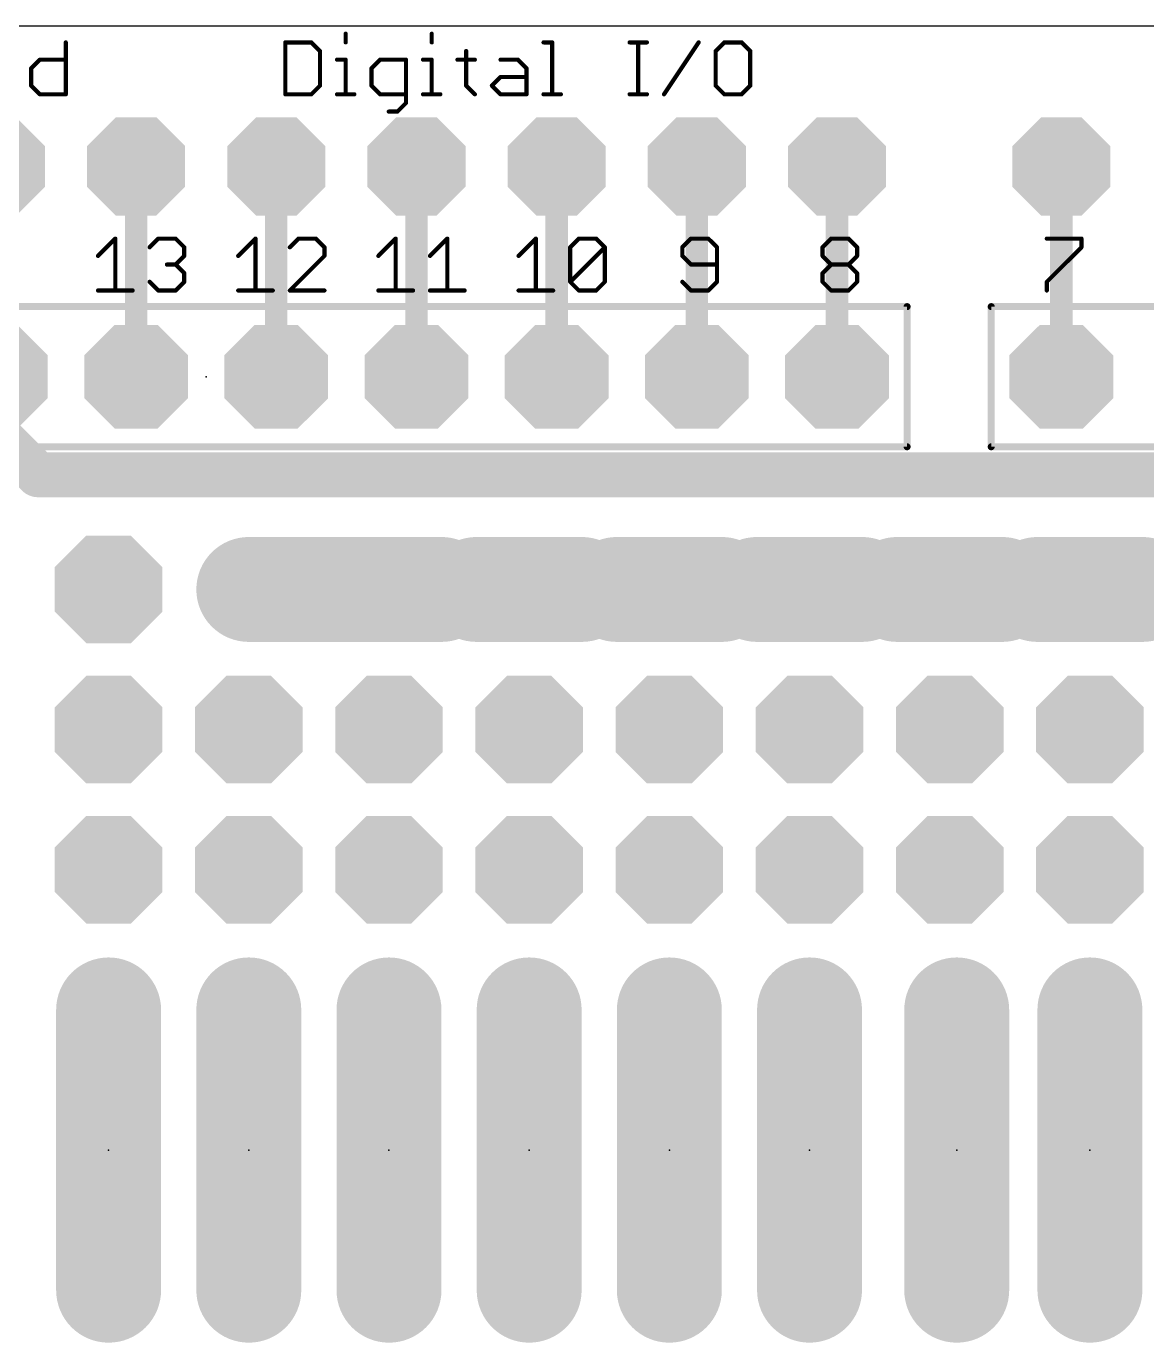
# Model space of a CAD drawing. Extents: x 0 to 68.6, y 0 to 53.3.
# Drawn here: x 26.97 to 47.27, y 29.48 to 53.34 of the extents above; entities that cross this region are included whole.
import ezdxf

# ---------------------------------------------------------------- set-up
doc = ezdxf.new("R2010")
doc.units = 0
for name, color, linetype in [('16', 132, 'CONTINUOUS'), ('17', 110, 'CONTINUOUS'), ('18', 110, 'CONTINUOUS'), ('20', 53, 'CONTINUOUS'), ('21', 40, 'CONTINUOUS'), ('23', 40, 'CONTINUOUS'), ('29', 253, 'CONTINUOUS')]:
    doc.layers.add(name, color=color, linetype=linetype)

# ---------------------------------------------------------------- blocks, each defined once
blk = doc.blocks.new('OCTAGONP')
at = {"const_width": 0.5}
blk.add_lwpolyline([(-0.25, -0.1036), (-0.25, 0.1036), (-0.1036, 0.25), (0.1036, 0.25), (0.25, 0.1036), (0.25, -0.1036), (0.1036, -0.25), (-0.1036, -0.25), (-0.25, -0.1036), (-0.25, 0.1036)], dxfattribs=at)
blk = doc.blocks.new('OFFSETP100')
at = {"const_width": 1}
blk.add_lwpolyline([(0, 0), (1, 0)], dxfattribs=at)
at = {"const_width": 0.5}
for points in [[(0, 0.25, 1), (0, -0.25)], [(1, -0.25, 1), (1, 0.25)]]:
    blk.add_lwpolyline(points, format="xyb", dxfattribs=at)
blk = doc.blocks.new('LONGP100')
at = {"const_width": 1}
blk.add_lwpolyline([(-0.5, 0), (0.5, 0)], dxfattribs=at)
at = {"const_width": 0.5}
for points in [[(-0.5, 0.25, 1), (-0.5, -0.25)], [(0.5, -0.25, 1), (0.5, 0.25)]]:
    blk.add_lwpolyline(points, format="xyb", dxfattribs=at)
blk = doc.blocks.new('OCTAGONV')
at = {"const_width": 0.5}
blk.add_lwpolyline([(-0.25, -0.1036), (-0.25, 0.1036), (-0.1036, 0.25), (0.1036, 0.25), (0.25, 0.1036), (0.25, -0.1036), (0.1036, -0.25), (-0.1036, -0.25), (-0.25, -0.1036), (-0.25, 0.1036)], dxfattribs=at)

msp = doc.modelspace()

# ---------------------------------------------------------------- linework, layer by layer
at = {"layer": '16'}
for points, const_width in [([(28.956, 50.8), (28.956, 46.99)], 0.4064), ([(31.496, 46.99), (31.496, 50.8)], 0.4064), ([(34.036, 50.8), (34.036, 46.99)], 0.4064), ([(36.576, 46.99), (36.576, 50.8)], 0.4064), ([(39.116, 50.8), (39.116, 46.99)], 0.4064), ([(41.656, 46.99), (41.656, 50.8)], 0.4064), ([(45.72, 50.8), (45.72, 46.99)], 0.4064), ([(26.416, 45.974), (27.178, 45.212)], 0.8128), ([(27.178, 45.212), (64.262, 45.212)], 0.8128)]:
    msp.add_lwpolyline(points, dxfattribs=dict(at, const_width=const_width))
for points, const_width in [([(29.0576, 50.8, 1), (28.8544, 50.8)], 0.2032), ([(31.5976, 50.8, 1), (31.3944, 50.8)], 0.2032), ([(34.1376, 50.8, 1), (33.9344, 50.8)], 0.2032), ([(36.6776, 50.8, 1), (36.4744, 50.8)], 0.2032), ([(39.2176, 50.8, 1), (39.0144, 50.8)], 0.2032), ([(41.7576, 50.8, 1), (41.5544, 50.8)], 0.2032), ([(45.8216, 50.8, 1), (45.6184, 50.8)], 0.2032), ([(28.8544, 46.99, 1), (29.0576, 46.99)], 0.2032), ([(31.3944, 46.99, 1), (31.5976, 46.99)], 0.2032), ([(33.9344, 46.99, 1), (34.1376, 46.99)], 0.2032), ([(36.4744, 46.99, 1), (36.6776, 46.99)], 0.2032), ([(39.0144, 46.99, 1), (39.2176, 46.99)], 0.2032), ([(41.5544, 46.99, 1), (41.7576, 46.99)], 0.2032), ([(45.6184, 46.99, 1), (45.8216, 46.99)], 0.2032), ([(27.178, 45.4152, 1), (27.178, 45.0088)], 0.4064), ([(27.0343, 45.0683, 1), (27.3217, 45.3557)], 0.4064)]:
    msp.add_lwpolyline(points, format="xyb", dxfattribs=dict(at, const_width=const_width))
at = {"layer": '20'}
msp.add_line((64.516, 53.34), (0, 53.34), dxfattribs=at)
at = {"layer": '21'}
for points, const_width in [([(32.7724, 53.2055, 1), (32.7343, 53.2055)], 0.0381), ([(32.7724, 53.2055, 1), (32.7343, 53.2055)], 0.0381), ([(34.3316, 53.2055, 1), (34.2935, 53.2055)], 0.0381), ([(34.3316, 53.2055, 1), (34.2935, 53.2055)], 0.0381), ([(27.7013, 53.0487, 1), (27.6632, 53.0487)], 0.0381), ([(31.6802, 53.0487, 1), (31.6421, 53.0487)], 0.0381), ([(31.6611, 53.0678, 1), (31.6611, 53.0297)], 0.0381), ([(31.6802, 53.0487, 1), (31.6421, 53.0487)], 0.0381), ([(31.6611, 53.0678, 1), (31.6611, 53.0297)], 0.0381), ([(32.1449, 53.0622, 1), (32.1179, 53.0352)], 0.0381), ([(32.1449, 53.0622, 1), (32.1179, 53.0352)], 0.0381), ([(32.1314, 53.0297, 1), (32.1314, 53.0678)], 0.0381), ([(32.1314, 53.0297, 1), (32.1314, 53.0678)], 0.0381), ([(32.7343, 53.0487, 1), (32.7724, 53.0487)], 0.0381), ([(32.7343, 53.0487, 1), (32.7724, 53.0487)], 0.0381), ([(34.2935, 53.0487, 1), (34.3316, 53.0487)], 0.0381), ([(34.2935, 53.0487, 1), (34.3316, 53.0487)], 0.0381), ([(36.3387, 53.0678, 1), (36.3387, 53.0297)], 0.0381), ([(36.3387, 53.0678, 1), (36.3387, 53.0297)], 0.0381), ([(36.5145, 53.0487, 1), (36.4764, 53.0487)], 0.0381), ([(36.5145, 53.0487, 1), (36.4764, 53.0487)], 0.0381), ([(36.4955, 53.0297, 1), (36.4955, 53.0678)], 0.0381), ([(36.4955, 53.0297, 1), (36.4955, 53.0678)], 0.0381), ([(37.8979, 53.0678, 1), (37.8979, 53.0297)], 0.0381), ([(37.8979, 53.0678, 1), (37.8979, 53.0297)], 0.0381), ([(38.0737, 53.0487, 1), (38.0356, 53.0487)], 0.0381), ([(38.0737, 53.0487, 1), (38.0356, 53.0487)], 0.0381), ([(38.2114, 53.0297, 1), (38.2114, 53.0678)], 0.0381), ([(38.2114, 53.0297, 1), (38.2114, 53.0678)], 0.0381), ([(39.1645, 53.0381, 1), (39.1328, 53.0593)], 0.0381), ([(39.1645, 53.0381, 1), (39.1328, 53.0593)], 0.0381), ([(39.6138, 53.0678, 1), (39.6138, 53.0297)], 0.0381), ([(39.6138, 53.0678, 1), (39.6138, 53.0297)], 0.0381), ([(39.6273, 53.0352, 1), (39.6004, 53.0622)], 0.0381), ([(39.6273, 53.0352, 1), (39.6004, 53.0622)], 0.0381), ([(39.9409, 53.0622, 1), (39.9139, 53.0352)], 0.0381), ([(39.9409, 53.0622, 1), (39.9139, 53.0352)], 0.0381), ([(39.9274, 53.0297, 1), (39.9274, 53.0678)], 0.0381), ([(39.9274, 53.0297, 1), (39.9274, 53.0678)], 0.0381), ([(27.2119, 52.7542, 1), (27.2119, 52.7161)], 0.0381), ([(27.2254, 52.7217, 1), (27.1984, 52.7486)], 0.0381), ([(27.6822, 52.7161, 1), (27.6822, 52.7542)], 0.0381), ([(32.3072, 52.8919, 1), (32.2691, 52.8919)], 0.0381), ([(32.3072, 52.8919, 1), (32.2691, 52.8919)], 0.0381), ([(32.2747, 52.8785, 1), (32.3016, 52.9054)], 0.0381), ([(32.2747, 52.8785, 1), (32.3016, 52.9054)], 0.0381), ([(32.5966, 52.7542, 1), (32.5966, 52.7161)], 0.0381), ([(32.5966, 52.7542, 1), (32.5966, 52.7161)], 0.0381), ([(32.7724, 52.7352, 1), (32.7343, 52.7352)], 0.0381), ([(32.7724, 52.7352, 1), (32.7343, 52.7352)], 0.0381), ([(32.7534, 52.7161, 1), (32.7534, 52.7542)], 0.0381), ([(32.7534, 52.7161, 1), (32.7534, 52.7542)], 0.0381), ([(33.3771, 52.7542, 1), (33.3771, 52.7161)], 0.0381), ([(33.3771, 52.7542, 1), (33.3771, 52.7161)], 0.0381), ([(33.3905, 52.7217, 1), (33.3636, 52.7486)], 0.0381), ([(33.3905, 52.7217, 1), (33.3636, 52.7486)], 0.0381), ([(33.8664, 52.7352, 1), (33.8283, 52.7352)], 0.0381), ([(33.8664, 52.7352, 1), (33.8283, 52.7352)], 0.0381), ([(33.8474, 52.7161, 1), (33.8474, 52.7542)], 0.0381), ([(33.8474, 52.7161, 1), (33.8474, 52.7542)], 0.0381), ([(34.1558, 52.7542, 1), (34.1558, 52.7161)], 0.0381), ([(34.1558, 52.7542, 1), (34.1558, 52.7161)], 0.0381), ([(34.3316, 52.7352, 1), (34.2935, 52.7352)], 0.0381), ([(34.3316, 52.7352, 1), (34.2935, 52.7352)], 0.0381), ([(34.3126, 52.7161, 1), (34.3126, 52.7542)], 0.0381), ([(34.3126, 52.7161, 1), (34.3126, 52.7542)], 0.0381), ([(34.7795, 52.7542, 1), (34.7795, 52.7161)], 0.0381), ([(34.7795, 52.7542, 1), (34.7795, 52.7161)], 0.0381), ([(34.9553, 52.8919, 1), (34.9172, 52.8919)], 0.0381), ([(34.9553, 52.8919, 1), (34.9172, 52.8919)], 0.0381), ([(35.093, 52.7161, 1), (35.093, 52.7542)], 0.0381), ([(35.093, 52.7161, 1), (35.093, 52.7542)], 0.0381), ([(35.5599, 52.7542, 1), (35.5599, 52.7161)], 0.0381), ([(35.5599, 52.7542, 1), (35.5599, 52.7161)], 0.0381), ([(35.8869, 52.7486, 1), (35.86, 52.7217)], 0.0381), ([(35.8869, 52.7486, 1), (35.86, 52.7217)], 0.0381), ([(35.8735, 52.7161, 1), (35.8735, 52.7542)], 0.0381), ([(35.8735, 52.7161, 1), (35.8735, 52.7542)], 0.0381), ([(39.4761, 52.8919, 1), (39.438, 52.8919)], 0.0381), ([(39.4761, 52.8919, 1), (39.438, 52.8919)], 0.0381), ([(39.4436, 52.9054, 1), (39.4706, 52.8785)], 0.0381), ([(39.4436, 52.9054, 1), (39.4706, 52.8785)], 0.0381), ([(40.1032, 52.8919, 1), (40.0651, 52.8919)], 0.0381), ([(40.1032, 52.8919, 1), (40.0651, 52.8919)], 0.0381), ([(40.0707, 52.8785, 1), (40.0976, 52.9054)], 0.0381), ([(40.0707, 52.8785, 1), (40.0976, 52.9054)], 0.0381), ([(27.0417, 52.5919, 1), (27.0686, 52.5649)], 0.0381), ([(27.0742, 52.5784, 1), (27.0361, 52.5784)], 0.0381), ([(33.2393, 52.5784, 1), (33.2012, 52.5784)], 0.0381), ([(33.2393, 52.5784, 1), (33.2012, 52.5784)], 0.0381), ([(33.2068, 52.5919, 1), (33.2338, 52.5649)], 0.0381), ([(33.2068, 52.5919, 1), (33.2338, 52.5649)], 0.0381), ([(36.0493, 52.5784, 1), (36.0112, 52.5784)], 0.0381), ([(36.0493, 52.5784, 1), (36.0112, 52.5784)], 0.0381), ([(36.0168, 52.5649, 1), (36.0437, 52.5919)], 0.0381), ([(36.0168, 52.5649, 1), (36.0437, 52.5919)], 0.0381), ([(27.0686, 52.2783, 1), (27.0417, 52.2514)], 0.0381), ([(27.0361, 52.2649, 1), (27.0742, 52.2649)], 0.0381), ([(32.2691, 52.2649, 1), (32.3072, 52.2649)], 0.0381), ([(32.2691, 52.2649, 1), (32.3072, 52.2649)], 0.0381), ([(32.3016, 52.2514, 1), (32.2747, 52.2783)], 0.0381), ([(32.3016, 52.2514, 1), (32.2747, 52.2783)], 0.0381), ([(33.2338, 52.2783, 1), (33.2068, 52.2514)], 0.0381), ([(33.2338, 52.2783, 1), (33.2068, 52.2514)], 0.0381), ([(33.2012, 52.2649, 1), (33.2393, 52.2649)], 0.0381), ([(33.2012, 52.2649, 1), (33.2393, 52.2649)], 0.0381), ([(34.9497, 52.2783, 1), (34.9228, 52.2514)], 0.0381), ([(34.9497, 52.2783, 1), (34.9228, 52.2514)], 0.0381), ([(34.9172, 52.2649, 1), (34.9553, 52.2649)], 0.0381), ([(34.9172, 52.2649, 1), (34.9553, 52.2649)], 0.0381), ([(35.4166, 52.2783, 1), (35.3897, 52.2514)], 0.0381), ([(35.4166, 52.2783, 1), (35.3897, 52.2514)], 0.0381), ([(35.3897, 52.2783, 1), (35.4166, 52.2514)], 0.0381), ([(35.3897, 52.2783, 1), (35.4166, 52.2514)], 0.0381), ([(35.5599, 52.4407, 1), (35.5599, 52.4026)], 0.0381), ([(35.5599, 52.4407, 1), (35.5599, 52.4026)], 0.0381), ([(35.5734, 52.4082, 1), (35.5465, 52.4351)], 0.0381), ([(35.5734, 52.4082, 1), (35.5465, 52.4351)], 0.0381), ([(36.0302, 52.4026, 1), (36.0302, 52.4407)], 0.0381), ([(36.0302, 52.4026, 1), (36.0302, 52.4407)], 0.0381), ([(39.4706, 52.2783, 1), (39.4436, 52.2514)], 0.0381), ([(39.4706, 52.2783, 1), (39.4436, 52.2514)], 0.0381), ([(39.438, 52.2649, 1), (39.4761, 52.2649)], 0.0381), ([(39.438, 52.2649, 1), (39.4761, 52.2649)], 0.0381), ([(40.0651, 52.2649, 1), (40.1032, 52.2649)], 0.0381), ([(40.0651, 52.2649, 1), (40.1032, 52.2649)], 0.0381), ([(40.0976, 52.2514, 1), (40.0707, 52.2783)], 0.0381), ([(40.0976, 52.2514, 1), (40.0707, 52.2783)], 0.0381), ([(27.2119, 52.1272, 1), (27.2119, 52.0891)], 0.0381), ([(27.1984, 52.0946, 1), (27.2254, 52.1216)], 0.0381), ([(27.6632, 52.1081, 1), (27.7013, 52.1081)], 0.0381), ([(27.6822, 52.0891, 1), (27.6822, 52.1272)], 0.0381), ([(31.6611, 52.1272, 1), (31.6611, 52.0891)], 0.0381), ([(31.6611, 52.1272, 1), (31.6611, 52.0891)], 0.0381), ([(31.6421, 52.1081, 1), (31.6802, 52.1081)], 0.0381), ([(31.6421, 52.1081, 1), (31.6802, 52.1081)], 0.0381), ([(32.1179, 52.1216, 1), (32.1449, 52.0946)], 0.0381), ([(32.1179, 52.1216, 1), (32.1449, 52.0946)], 0.0381), ([(32.1314, 52.0891, 1), (32.1314, 52.1272)], 0.0381), ([(32.1314, 52.0891, 1), (32.1314, 52.1272)], 0.0381), ([(32.5966, 52.1272, 1), (32.5966, 52.0891)], 0.0381), ([(32.5966, 52.1272, 1), (32.5966, 52.0891)], 0.0381), ([(32.7343, 52.1081, 1), (32.7724, 52.1081)], 0.0381), ([(32.7343, 52.1081, 1), (32.7724, 52.1081)], 0.0381), ([(32.9102, 52.0891, 1), (32.9102, 52.1272)], 0.0381), ([(32.9102, 52.0891, 1), (32.9102, 52.1272)], 0.0381), ([(33.3771, 52.1272, 1), (33.3771, 52.0891)], 0.0381), ([(33.3771, 52.1272, 1), (33.3771, 52.0891)], 0.0381), ([(33.3636, 52.0946, 1), (33.3905, 52.1216)], 0.0381), ([(33.3636, 52.0946, 1), (33.3905, 52.1216)], 0.0381), ([(33.8474, 52.0891, 1), (33.8474, 52.1272)], 0.0381), ([(33.8474, 52.0891, 1), (33.8474, 52.1272)], 0.0381), ([(34.1558, 52.1272, 1), (34.1558, 52.0891)], 0.0381), ([(34.1558, 52.1272, 1), (34.1558, 52.0891)], 0.0381), ([(34.2935, 52.1081, 1), (34.3316, 52.1081)], 0.0381), ([(34.2935, 52.1081, 1), (34.3316, 52.1081)], 0.0381), ([(34.4693, 52.0891, 1), (34.4693, 52.1272)], 0.0381), ([(34.4693, 52.0891, 1), (34.4693, 52.1272)], 0.0381), ([(35.0796, 52.0946, 1), (35.1065, 52.1216)], 0.0381), ([(35.0796, 52.0946, 1), (35.1065, 52.1216)], 0.0381), ([(35.5599, 52.1272, 1), (35.5599, 52.0891)], 0.0381), ([(35.5599, 52.1272, 1), (35.5599, 52.0891)], 0.0381), ([(35.5465, 52.0946, 1), (35.5734, 52.1216)], 0.0381), ([(35.5465, 52.0946, 1), (35.5734, 52.1216)], 0.0381), ([(36.0112, 52.1081, 1), (36.0493, 52.1081)], 0.0381), ([(36.0112, 52.1081, 1), (36.0493, 52.1081)], 0.0381), ([(36.0302, 52.0891, 1), (36.0302, 52.1272)], 0.0381), ([(36.0302, 52.0891, 1), (36.0302, 52.1272)], 0.0381), ([(36.3387, 52.1272, 1), (36.3387, 52.0891)], 0.0381), ([(36.3387, 52.1272, 1), (36.3387, 52.0891)], 0.0381), ([(36.4764, 52.1081, 1), (36.5145, 52.1081)], 0.0381), ([(36.4764, 52.1081, 1), (36.5145, 52.1081)], 0.0381), ([(36.6522, 52.0891, 1), (36.6522, 52.1272)], 0.0381), ([(36.6522, 52.0891, 1), (36.6522, 52.1272)], 0.0381), ([(37.8979, 52.1272, 1), (37.8979, 52.0891)], 0.0381), ([(37.8979, 52.1272, 1), (37.8979, 52.0891)], 0.0381), ([(38.0356, 52.1081, 1), (38.0737, 52.1081)], 0.0381), ([(38.0356, 52.1081, 1), (38.0737, 52.1081)], 0.0381), ([(38.2114, 52.0891, 1), (38.2114, 52.1272)], 0.0381), ([(38.2114, 52.0891, 1), (38.2114, 52.1272)], 0.0381), ([(38.5057, 52.1187, 1), (38.5374, 52.0975)], 0.0381), ([(38.5057, 52.1187, 1), (38.5374, 52.0975)], 0.0381), ([(39.6138, 52.1272, 1), (39.6138, 52.0891)], 0.0381), ([(39.6138, 52.1272, 1), (39.6138, 52.0891)], 0.0381), ([(39.6004, 52.0946, 1), (39.6273, 52.1216)], 0.0381), ([(39.6004, 52.0946, 1), (39.6273, 52.1216)], 0.0381), ([(39.9139, 52.1216, 1), (39.9409, 52.0946)], 0.0381), ([(39.9139, 52.1216, 1), (39.9409, 52.0946)], 0.0381), ([(39.9274, 52.0891, 1), (39.9274, 52.1272)], 0.0381), ([(39.9274, 52.0891, 1), (39.9274, 52.1272)], 0.0381), ([(33.5338, 51.8136, 1), (33.5338, 51.7755)], 0.0381), ([(33.5338, 51.8136, 1), (33.5338, 51.7755)], 0.0381), ([(33.6771, 51.808, 1), (33.7041, 51.7811)], 0.0381), ([(33.6771, 51.808, 1), (33.7041, 51.7811)], 0.0381), ([(33.6906, 51.7755, 1), (33.6906, 51.8136)], 0.0381), ([(33.6906, 51.7755, 1), (33.6906, 51.8136)], 0.0381), ([(33.8283, 51.9513, 1), (33.8664, 51.9513)], 0.0381), ([(33.8283, 51.9513, 1), (33.8664, 51.9513)], 0.0381), ([(33.8608, 51.9379, 1), (33.8339, 51.9648)], 0.0381), ([(33.8608, 51.9379, 1), (33.8339, 51.9648)], 0.0381), ([(28.5986, 49.4927, 1), (28.5605, 49.4927)], 0.0381), ([(28.5931, 49.4792, 1), (28.5661, 49.5062)], 0.0381), ([(29.3583, 49.5118, 1), (29.3583, 49.4737)], 0.0381), ([(29.3718, 49.4792, 1), (29.3449, 49.5062)], 0.0381), ([(29.6854, 49.5062, 1), (29.6584, 49.4792)], 0.0381), ([(29.6719, 49.4737, 1), (29.6719, 49.5118)], 0.0381), ([(31.1386, 49.4927, 1), (31.1005, 49.4927)], 0.0381), ([(31.1331, 49.4792, 1), (31.1061, 49.5062)], 0.0381), ([(31.8983, 49.5118, 1), (31.8983, 49.4737)], 0.0381), ([(31.9118, 49.4792, 1), (31.8849, 49.5062)], 0.0381), ([(32.2254, 49.5062, 1), (32.1984, 49.4792)], 0.0381), ([(32.2119, 49.4737, 1), (32.2119, 49.5118)], 0.0381), ([(33.6786, 49.4927, 1), (33.6405, 49.4927)], 0.0381), ([(33.6731, 49.4792, 1), (33.6461, 49.5062)], 0.0381), ([(34.6142, 49.4927, 1), (34.5761, 49.4927)], 0.0381), ([(34.6086, 49.4792, 1), (34.5816, 49.5062)], 0.0381), ([(36.2186, 49.4927, 1), (36.1805, 49.4927)], 0.0381), ([(36.2131, 49.4792, 1), (36.1861, 49.5062)], 0.0381), ([(36.9783, 49.5118, 1), (36.9783, 49.4737)], 0.0381), ([(36.9918, 49.4792, 1), (36.9649, 49.5062)], 0.0381), ([(37.3054, 49.5062, 1), (37.2784, 49.4792)], 0.0381), ([(37.2919, 49.4737, 1), (37.2919, 49.5118)], 0.0381), ([(39.0103, 49.5118, 1), (39.0103, 49.4737)], 0.0381), ([(39.0238, 49.4792, 1), (38.9969, 49.5062)], 0.0381), ([(39.3374, 49.5062, 1), (39.3104, 49.4792)], 0.0381), ([(39.3239, 49.4737, 1), (39.3239, 49.5118)], 0.0381), ([(41.5503, 49.5118, 1), (41.5503, 49.4737)], 0.0381), ([(41.5638, 49.4792, 1), (41.5369, 49.5062)], 0.0381), ([(41.8774, 49.5062, 1), (41.8504, 49.4792)], 0.0381), ([(41.8639, 49.4737, 1), (41.8639, 49.5118)], 0.0381), ([(45.4576, 49.5118, 1), (45.4576, 49.4737)], 0.0381), ([(46.1037, 49.4927, 1), (46.0656, 49.4927)], 0.0381), ([(46.0847, 49.4737, 1), (46.0847, 49.5118)], 0.0381), ([(28.2526, 49.1926, 1), (28.2795, 49.1657)], 0.0381), ([(29.1881, 49.3494, 1), (29.2151, 49.3225)], 0.0381), ([(29.8477, 49.3359, 1), (29.8096, 49.3359)], 0.0381), ([(29.8096, 49.1792, 1), (29.8477, 49.1792)], 0.0381), ([(29.8152, 49.3225, 1), (29.8421, 49.3494)], 0.0381), ([(29.8421, 49.1657, 1), (29.8152, 49.1926)], 0.0381), ([(30.7926, 49.1926, 1), (30.8195, 49.1657)], 0.0381), ([(31.7281, 49.3494, 1), (31.7551, 49.3225)], 0.0381), ([(32.3877, 49.3359, 1), (32.3496, 49.3359)], 0.0381), ([(32.3496, 49.1792, 1), (32.3877, 49.1792)], 0.0381), ([(32.3552, 49.3225, 1), (32.3821, 49.3494)], 0.0381), ([(32.3821, 49.1657, 1), (32.3552, 49.1926)], 0.0381), ([(33.3326, 49.1926, 1), (33.3595, 49.1657)], 0.0381), ([(34.2681, 49.1926, 1), (34.2951, 49.1657)], 0.0381), ([(35.8726, 49.1926, 1), (35.8995, 49.1657)], 0.0381), ([(36.8406, 49.3359, 1), (36.8025, 49.3359)], 0.0381), ([(36.8081, 49.3494, 1), (36.8351, 49.3225)], 0.0381), ([(37.4677, 49.3359, 1), (37.4296, 49.3359)], 0.0381), ([(37.4621, 49.3225, 1), (37.4352, 49.3494)], 0.0381), ([(37.4352, 49.3225, 1), (37.4621, 49.3494)], 0.0381), ([(38.8726, 49.3359, 1), (38.8345, 49.3359)], 0.0381), ([(38.8345, 49.1792, 1), (38.8726, 49.1792)], 0.0381), ([(38.8401, 49.3494, 1), (38.8671, 49.3225)], 0.0381), ([(38.8671, 49.1926, 1), (38.8401, 49.1657)], 0.0381), ([(39.4997, 49.3359, 1), (39.4616, 49.3359)], 0.0381), ([(39.4672, 49.3225, 1), (39.4941, 49.3494)], 0.0381), ([(41.4126, 49.3359, 1), (41.3745, 49.3359)], 0.0381), ([(41.3745, 49.1792, 1), (41.4126, 49.1792)], 0.0381), ([(41.3801, 49.3494, 1), (41.4071, 49.3225)], 0.0381), ([(41.4071, 49.1926, 1), (41.3801, 49.1657)], 0.0381), ([(42.0397, 49.3359, 1), (42.0016, 49.3359)], 0.0381), ([(42.0016, 49.1792, 1), (42.0397, 49.1792)], 0.0381), ([(42.0072, 49.3225, 1), (42.0341, 49.3494)], 0.0381), ([(42.0341, 49.1657, 1), (42.0072, 49.1926)], 0.0381), ([(46.0656, 49.3359, 1), (46.1037, 49.3359)], 0.0381), ([(46.0981, 49.3225, 1), (46.0712, 49.3494)], 0.0381), ([(29.5151, 49.0415, 1), (29.5151, 49.0034)], 0.0381), ([(29.6854, 49.0359, 1), (29.6584, 49.0089)], 0.0381), ([(29.6584, 49.0359, 1), (29.6854, 49.0089)], 0.0381), ([(29.6719, 49.0034, 1), (29.6719, 49.0415)], 0.0381), ([(39.0103, 49.0415, 1), (39.0103, 49.0034)], 0.0381), ([(38.9969, 49.0089, 1), (39.0238, 49.0359)], 0.0381), ([(39.4807, 49.0034, 1), (39.4807, 49.0415)], 0.0381), ([(41.5503, 49.0415, 1), (41.5503, 49.0034)], 0.0381), ([(41.5638, 49.0089, 1), (41.5369, 49.0359)], 0.0381), ([(41.5369, 49.0089, 1), (41.5638, 49.0359)], 0.0381), ([(41.8774, 49.0359, 1), (41.8504, 49.0089)], 0.0381), ([(41.8504, 49.0359, 1), (41.8774, 49.0089)], 0.0381), ([(41.8639, 49.0034, 1), (41.8639, 49.0415)], 0.0381), ([(29.2151, 48.7223, 1), (29.1881, 48.6954)], 0.0381), ([(29.8477, 48.8656, 1), (29.8096, 48.8656)], 0.0381), ([(29.8096, 48.7089, 1), (29.8477, 48.7089)], 0.0381), ([(29.8152, 48.8522, 1), (29.8421, 48.8791)], 0.0381), ([(29.8421, 48.6954, 1), (29.8152, 48.7223)], 0.0381), ([(36.8351, 48.7223, 1), (36.8081, 48.6954)], 0.0381), ([(36.8081, 48.7223, 1), (36.8351, 48.6954)], 0.0381), ([(36.8025, 48.7089, 1), (36.8406, 48.7089)], 0.0381), ([(37.4296, 48.7089, 1), (37.4677, 48.7089)], 0.0381), ([(37.4621, 48.6954, 1), (37.4352, 48.7223)], 0.0381), ([(38.8671, 48.7223, 1), (38.8401, 48.6954)], 0.0381), ([(39.4616, 48.7089, 1), (39.4997, 48.7089)], 0.0381), ([(39.4941, 48.6954, 1), (39.4672, 48.7223)], 0.0381), ([(41.4126, 48.8656, 1), (41.3745, 48.8656)], 0.0381), ([(41.3745, 48.7089, 1), (41.4126, 48.7089)], 0.0381), ([(41.3801, 48.8791, 1), (41.4071, 48.8522)], 0.0381), ([(41.4071, 48.7223, 1), (41.3801, 48.6954)], 0.0381), ([(42.0397, 48.8656, 1), (42.0016, 48.8656)], 0.0381), ([(42.0016, 48.7089, 1), (42.0397, 48.7089)], 0.0381), ([(42.0072, 48.8522, 1), (42.0341, 48.8791)], 0.0381), ([(42.0341, 48.6954, 1), (42.0072, 48.7223)], 0.0381), ([(45.4766, 48.7089, 1), (45.4385, 48.7089)], 0.0381), ([(45.4441, 48.7223, 1), (45.4711, 48.6954)], 0.0381), ([(28.2661, 48.5712, 1), (28.2661, 48.5331)], 0.0381), ([(28.5605, 48.5521, 1), (28.5986, 48.5521)], 0.0381), ([(28.8931, 48.5331, 1), (28.8931, 48.5712)], 0.0381), ([(29.3583, 48.5712, 1), (29.3583, 48.5331)], 0.0381), ([(29.3449, 48.5386, 1), (29.3718, 48.5656)], 0.0381), ([(29.6584, 48.5656, 1), (29.6854, 48.5386)], 0.0381), ([(29.6719, 48.5331, 1), (29.6719, 48.5712)], 0.0381), ([(30.8061, 48.5712, 1), (30.8061, 48.5331)], 0.0381), ([(31.1005, 48.5521, 1), (31.1386, 48.5521)], 0.0381), ([(31.4331, 48.5331, 1), (31.4331, 48.5712)], 0.0381), ([(31.7416, 48.5712, 1), (31.7416, 48.5331)], 0.0381), ([(31.7281, 48.5656, 1), (31.7551, 48.5386)], 0.0381), ([(32.3687, 48.5331, 1), (32.3687, 48.5712)], 0.0381), ([(33.3461, 48.5712, 1), (33.3461, 48.5331)], 0.0381), ([(33.6405, 48.5521, 1), (33.6786, 48.5521)], 0.0381), ([(33.9731, 48.5331, 1), (33.9731, 48.5712)], 0.0381), ([(34.2816, 48.5712, 1), (34.2816, 48.5331)], 0.0381), ([(34.5761, 48.5521, 1), (34.6142, 48.5521)], 0.0381), ([(34.9087, 48.5331, 1), (34.9087, 48.5712)], 0.0381), ([(35.8861, 48.5712, 1), (35.8861, 48.5331)], 0.0381), ([(36.1805, 48.5521, 1), (36.2186, 48.5521)], 0.0381), ([(36.5131, 48.5331, 1), (36.5131, 48.5712)], 0.0381), ([(36.9783, 48.5712, 1), (36.9783, 48.5331)], 0.0381), ([(36.9649, 48.5386, 1), (36.9918, 48.5656)], 0.0381), ([(37.2784, 48.5656, 1), (37.3054, 48.5386)], 0.0381), ([(37.2919, 48.5331, 1), (37.2919, 48.5712)], 0.0381), ([(39.0103, 48.5712, 1), (39.0103, 48.5331)], 0.0381), ([(38.9969, 48.5386, 1), (39.0238, 48.5656)], 0.0381), ([(39.3104, 48.5656, 1), (39.3374, 48.5386)], 0.0381), ([(39.3239, 48.5331, 1), (39.3239, 48.5712)], 0.0381), ([(41.5503, 48.5712, 1), (41.5503, 48.5331)], 0.0381), ([(41.5369, 48.5386, 1), (41.5638, 48.5656)], 0.0381), ([(41.8504, 48.5656, 1), (41.8774, 48.5386)], 0.0381), ([(41.8639, 48.5331, 1), (41.8639, 48.5712)], 0.0381), ([(45.4385, 48.5521, 1), (45.4766, 48.5521)], 0.0381), ([(42.9578, 48.26, 1), (42.8942, 48.26)], 0.0635), ([(42.926, 48.2283, 1), (42.926, 48.2918)], 0.0635), ([(44.45, 48.2918, 1), (44.45, 48.2283)], 0.0635), ([(44.4818, 48.26, 1), (44.4183, 48.26)], 0.0635), ([(42.8942, 45.72, 1), (42.9578, 45.72)], 0.0635), ([(42.926, 45.6882, 1), (42.926, 45.7518)], 0.0635), ([(44.45, 45.7518, 1), (44.45, 45.6882)], 0.0635), ([(44.4183, 45.72, 1), (44.4818, 45.72)], 0.0635)]:
    msp.add_lwpolyline(points, format="xyb", dxfattribs=dict(at, const_width=const_width))
for points, const_width in [([(32.7534, 53.2055), (32.7534, 53.0487)], 0.0762), ([(32.7534, 53.2055), (32.7534, 53.0487)], 0.0762), ([(34.3126, 53.2055), (34.3126, 53.0487)], 0.0762), ([(34.3126, 53.2055), (34.3126, 53.0487)], 0.0762), ([(27.6822, 53.0487), (27.6822, 52.1081)], 0.0762), ([(31.6611, 53.0487), (31.6611, 52.1081)], 0.0762), ([(32.1314, 53.0487), (31.6611, 53.0487)], 0.0762), ([(31.6611, 53.0487), (31.6611, 52.1081)], 0.0762), ([(32.1314, 53.0487), (31.6611, 53.0487)], 0.0762), ([(32.2882, 52.8919), (32.1314, 53.0487)], 0.0762), ([(32.2882, 52.8919), (32.1314, 53.0487)], 0.0762), ([(36.3387, 53.0487), (36.4955, 53.0487)], 0.0762), ([(36.3387, 53.0487), (36.4955, 53.0487)], 0.0762), ([(36.4955, 53.0487), (36.4955, 52.1081)], 0.0762), ([(36.4955, 53.0487), (36.4955, 52.1081)], 0.0762), ([(37.8979, 53.0487), (38.2114, 53.0487)], 0.0762), ([(37.8979, 53.0487), (38.2114, 53.0487)], 0.0762), ([(38.0547, 52.1081), (38.0547, 53.0487)], 0.0762), ([(38.0547, 52.1081), (38.0547, 53.0487)], 0.0762), ([(38.5216, 52.1081), (39.1486, 53.0487)], 0.0762), ([(38.5216, 52.1081), (39.1486, 53.0487)], 0.0762), ([(39.6138, 53.0487), (39.4571, 52.8919)], 0.0762), ([(39.6138, 53.0487), (39.4571, 52.8919)], 0.0762), ([(39.9274, 53.0487), (39.6138, 53.0487)], 0.0762), ([(39.9274, 53.0487), (39.6138, 53.0487)], 0.0762), ([(40.0842, 52.8919), (39.9274, 53.0487)], 0.0762), ([(40.0842, 52.8919), (39.9274, 53.0487)], 0.0762), ([(27.0551, 52.5784), (27.2119, 52.7352)], 0.0762), ([(27.2119, 52.7352), (27.6822, 52.7352)], 0.0762), ([(32.2882, 52.2649), (32.2882, 52.8919)], 0.0762), ([(32.2882, 52.2649), (32.2882, 52.8919)], 0.0762), ([(32.5966, 52.7352), (32.7534, 52.7352)], 0.0762), ([(32.5966, 52.7352), (32.7534, 52.7352)], 0.0762), ([(32.7534, 52.7352), (32.7534, 52.1081)], 0.0762), ([(32.7534, 52.7352), (32.7534, 52.1081)], 0.0762), ([(33.3771, 52.7352), (33.2203, 52.5784)], 0.0762), ([(33.3771, 52.7352), (33.2203, 52.5784)], 0.0762), ([(33.8474, 52.7352), (33.3771, 52.7352)], 0.0762), ([(33.8474, 52.7352), (33.3771, 52.7352)], 0.0762), ([(33.8474, 51.9513), (33.8474, 52.7352)], 0.0762), ([(33.8474, 51.9513), (33.8474, 52.7352)], 0.0762), ([(34.1558, 52.7352), (34.3126, 52.7352)], 0.0762), ([(34.1558, 52.7352), (34.3126, 52.7352)], 0.0762), ([(34.3126, 52.7352), (34.3126, 52.1081)], 0.0762), ([(34.3126, 52.7352), (34.3126, 52.1081)], 0.0762), ([(34.7795, 52.7352), (35.093, 52.7352)], 0.0762), ([(34.7795, 52.7352), (35.093, 52.7352)], 0.0762), ([(34.9363, 52.8919), (34.9363, 52.2649)], 0.0762), ([(34.9363, 52.8919), (34.9363, 52.2649)], 0.0762), ([(35.5599, 52.7352), (35.8735, 52.7352)], 0.0762), ([(35.5599, 52.7352), (35.8735, 52.7352)], 0.0762), ([(35.8735, 52.7352), (36.0302, 52.5784)], 0.0762), ([(35.8735, 52.7352), (36.0302, 52.5784)], 0.0762), ([(39.4571, 52.8919), (39.4571, 52.2649)], 0.0762), ([(39.4571, 52.8919), (39.4571, 52.2649)], 0.0762), ([(40.0842, 52.2649), (40.0842, 52.8919)], 0.0762), ([(40.0842, 52.2649), (40.0842, 52.8919)], 0.0762), ([(27.0551, 52.2649), (27.0551, 52.5784)], 0.0762), ([(33.2203, 52.5784), (33.2203, 52.2649)], 0.0762), ([(33.2203, 52.5784), (33.2203, 52.2649)], 0.0762), ([(36.0302, 52.5784), (36.0302, 52.1081)], 0.0762), ([(36.0302, 52.5784), (36.0302, 52.1081)], 0.0762), ([(27.2119, 52.1081), (27.0551, 52.2649)], 0.0762), ([(32.1314, 52.1081), (32.2882, 52.2649)], 0.0762), ([(32.1314, 52.1081), (32.2882, 52.2649)], 0.0762), ([(33.2203, 52.2649), (33.3771, 52.1081)], 0.0762), ([(33.2203, 52.2649), (33.3771, 52.1081)], 0.0762), ([(34.9363, 52.2649), (35.093, 52.1081)], 0.0762), ([(34.9363, 52.2649), (35.093, 52.1081)], 0.0762), ([(35.4032, 52.2649), (35.5599, 52.4216)], 0.0762), ([(35.4032, 52.2649), (35.5599, 52.4216)], 0.0762), ([(35.5599, 52.1081), (35.4032, 52.2649)], 0.0762), ([(35.5599, 52.1081), (35.4032, 52.2649)], 0.0762), ([(35.5599, 52.4216), (36.0302, 52.4216)], 0.0762), ([(35.5599, 52.4216), (36.0302, 52.4216)], 0.0762), ([(39.4571, 52.2649), (39.6138, 52.1081)], 0.0762), ([(39.4571, 52.2649), (39.6138, 52.1081)], 0.0762), ([(39.9274, 52.1081), (40.0842, 52.2649)], 0.0762), ([(39.9274, 52.1081), (40.0842, 52.2649)], 0.0762), ([(27.6822, 52.1081), (27.2119, 52.1081)], 0.0762), ([(31.6611, 52.1081), (32.1314, 52.1081)], 0.0762), ([(31.6611, 52.1081), (32.1314, 52.1081)], 0.0762), ([(32.5966, 52.1081), (32.9102, 52.1081)], 0.0762), ([(32.5966, 52.1081), (32.9102, 52.1081)], 0.0762), ([(33.3771, 52.1081), (33.8474, 52.1081)], 0.0762), ([(33.3771, 52.1081), (33.8474, 52.1081)], 0.0762), ([(34.1558, 52.1081), (34.4693, 52.1081)], 0.0762), ([(34.1558, 52.1081), (34.4693, 52.1081)], 0.0762), ([(36.0302, 52.1081), (35.5599, 52.1081)], 0.0762), ([(36.0302, 52.1081), (35.5599, 52.1081)], 0.0762), ([(36.3387, 52.1081), (36.6522, 52.1081)], 0.0762), ([(36.3387, 52.1081), (36.6522, 52.1081)], 0.0762), ([(37.8979, 52.1081), (38.2114, 52.1081)], 0.0762), ([(37.8979, 52.1081), (38.2114, 52.1081)], 0.0762), ([(39.6138, 52.1081), (39.9274, 52.1081)], 0.0762), ([(39.6138, 52.1081), (39.9274, 52.1081)], 0.0762), ([(33.5338, 51.7946), (33.6906, 51.7946)], 0.0762), ([(33.5338, 51.7946), (33.6906, 51.7946)], 0.0762), ([(33.6906, 51.7946), (33.8474, 51.9513)], 0.0762), ([(33.6906, 51.7946), (33.8474, 51.9513)], 0.0762), ([(28.2661, 49.1792), (28.5796, 49.4927)], 0.0762), ([(28.5796, 49.4927), (28.5796, 48.5521)], 0.0762), ([(29.2016, 49.3359), (29.3583, 49.4927)], 0.0762), ([(29.3583, 49.4927), (29.6719, 49.4927)], 0.0762), ([(29.6719, 49.4927), (29.8286, 49.3359)], 0.0762), ([(30.8061, 49.1792), (31.1196, 49.4927)], 0.0762), ([(31.1196, 49.4927), (31.1196, 48.5521)], 0.0762), ([(31.8983, 49.4927), (31.7416, 49.3359)], 0.0762), ([(32.2119, 49.4927), (31.8983, 49.4927)], 0.0762), ([(32.3687, 49.3359), (32.2119, 49.4927)], 0.0762), ([(33.3461, 49.1792), (33.6596, 49.4927)], 0.0762), ([(33.6596, 49.4927), (33.6596, 48.5521)], 0.0762), ([(34.2816, 49.1792), (34.5951, 49.4927)], 0.0762), ([(34.5951, 49.4927), (34.5951, 48.5521)], 0.0762), ([(35.8861, 49.1792), (36.1996, 49.4927)], 0.0762), ([(36.1996, 49.4927), (36.1996, 48.5521)], 0.0762), ([(36.8216, 49.3359), (36.9783, 49.4927)], 0.0762), ([(36.9783, 49.4927), (37.2919, 49.4927)], 0.0762), ([(37.2919, 49.4927), (37.4487, 49.3359)], 0.0762), ([(39.0103, 49.4927), (38.8536, 49.3359)], 0.0762), ([(39.3239, 49.4927), (39.0103, 49.4927)], 0.0762), ([(39.4807, 49.3359), (39.3239, 49.4927)], 0.0762), ([(41.3936, 49.3359), (41.5503, 49.4927)], 0.0762), ([(41.5503, 49.4927), (41.8639, 49.4927)], 0.0762), ([(41.8639, 49.4927), (42.0207, 49.3359)], 0.0762), ([(45.4576, 49.4927), (46.0847, 49.4927)], 0.0762), ([(46.0847, 49.4927), (46.0847, 49.3359)], 0.0762), ([(29.8286, 49.1792), (29.6719, 49.0224)], 0.0762), ([(29.8286, 49.3359), (29.8286, 49.1792)], 0.0762), ([(31.7416, 48.5521), (32.3687, 49.1792)], 0.0762), ([(32.3687, 49.1792), (32.3687, 49.3359)], 0.0762), ([(36.8216, 48.7089), (36.8216, 49.3359)], 0.0762), ([(36.8216, 48.7089), (37.4487, 49.3359)], 0.0762), ([(37.4487, 49.3359), (37.4487, 48.7089)], 0.0762), ([(38.8536, 49.3359), (38.8536, 49.1792)], 0.0762), ([(38.8536, 49.1792), (39.0103, 49.0224)], 0.0762), ([(39.4807, 48.7089), (39.4807, 49.3359)], 0.0762), ([(41.3936, 49.1792), (41.3936, 49.3359)], 0.0762), ([(41.5503, 49.0224), (41.3936, 49.1792)], 0.0762), ([(42.0207, 49.1792), (41.8639, 49.0224)], 0.0762), ([(42.0207, 49.3359), (42.0207, 49.1792)], 0.0762), ([(46.0847, 49.3359), (45.4576, 48.7089)], 0.0762), ([(29.6719, 49.0224), (29.5151, 49.0224)], 0.0762), ([(29.6719, 49.0224), (29.8286, 48.8656)], 0.0762), ([(39.0103, 49.0224), (39.4807, 49.0224)], 0.0762), ([(41.3936, 48.8656), (41.5503, 49.0224)], 0.0762), ([(41.5503, 49.0224), (41.8639, 49.0224)], 0.0762), ([(41.8639, 49.0224), (42.0207, 48.8656)], 0.0762), ([(29.3583, 48.5521), (29.2016, 48.7089)], 0.0762), ([(29.8286, 48.7089), (29.6719, 48.5521)], 0.0762), ([(29.8286, 48.8656), (29.8286, 48.7089)], 0.0762), ([(36.9783, 48.5521), (36.8216, 48.7089)], 0.0762), ([(37.4487, 48.7089), (37.2919, 48.5521)], 0.0762), ([(38.8536, 48.7089), (39.0103, 48.5521)], 0.0762), ([(39.3239, 48.5521), (39.4807, 48.7089)], 0.0762), ([(41.3936, 48.7089), (41.3936, 48.8656)], 0.0762), ([(41.5503, 48.5521), (41.3936, 48.7089)], 0.0762), ([(42.0207, 48.7089), (41.8639, 48.5521)], 0.0762), ([(42.0207, 48.8656), (42.0207, 48.7089)], 0.0762), ([(45.4576, 48.7089), (45.4576, 48.5521)], 0.0762), ([(28.2661, 48.5521), (28.8931, 48.5521)], 0.0762), ([(29.6719, 48.5521), (29.3583, 48.5521)], 0.0762), ([(30.8061, 48.5521), (31.4331, 48.5521)], 0.0762), ([(32.3687, 48.5521), (31.7416, 48.5521)], 0.0762), ([(33.3461, 48.5521), (33.9731, 48.5521)], 0.0762), ([(34.2816, 48.5521), (34.9087, 48.5521)], 0.0762), ([(35.8861, 48.5521), (36.5131, 48.5521)], 0.0762), ([(37.2919, 48.5521), (36.9783, 48.5521)], 0.0762), ([(39.0103, 48.5521), (39.3239, 48.5521)], 0.0762), ([(41.8639, 48.5521), (41.5503, 48.5521)], 0.0762), ([(17.526, 48.26), (42.926, 48.26)], 0.127), ([(42.926, 48.26), (42.926, 45.72)], 0.127), ([(44.45, 45.72), (44.45, 48.26)], 0.127), ([(44.45, 48.26), (64.77, 48.26)], 0.127), ([(42.926, 45.72), (17.526, 45.72)], 0.127), ([(64.77, 45.72), (44.45, 45.72)], 0.127)]:
    msp.add_lwpolyline(points, dxfattribs=dict(at, const_width=const_width))
at = {"layer": '23'}
for p in [(30.226, 46.99), (28.4581, 32.9743), (30.9981, 32.9743), (33.5381, 32.9743), (36.0781, 32.9743), (38.6181, 32.9743), (41.1581, 32.9743), (43.8251, 32.9743), (46.2381, 32.9743)]:
    msp.add_point(p, dxfattribs=at)

# ---------------------------------------------------------------- block references
at = {"layer": '17'}
for name, p, xscale, yscale in [('OCTAGONP', (26.416, 50.8), 1.6764, 1.6764), ('OCTAGONP', (26.416, 50.8), 1.6764, 1.6764), ('OCTAGONP', (28.956, 50.8), 1.6764, 1.6764), ('OCTAGONP', (28.956, 50.8), 1.6764, 1.6764), ('OCTAGONP', (31.496, 50.8), 1.6764, 1.6764), ('OCTAGONP', (31.496, 50.8), 1.6764, 1.6764), ('OCTAGONP', (34.036, 50.8), 1.6764, 1.6764), ('OCTAGONP', (34.036, 50.8), 1.6764, 1.6764), ('OCTAGONP', (36.576, 50.8), 1.6764, 1.6764), ('OCTAGONP', (36.576, 50.8), 1.6764, 1.6764), ('OCTAGONP', (39.116, 50.8), 1.6764, 1.6764), ('OCTAGONP', (39.116, 50.8), 1.6764, 1.6764), ('OCTAGONP', (41.656, 50.8), 1.6764, 1.6764), ('OCTAGONP', (41.656, 50.8), 1.6764, 1.6764), ('OCTAGONP', (45.72, 50.8), 1.6764, 1.6764), ('OCTAGONP', (45.72, 50.8), 1.6764, 1.6764), ('OFFSETP100', (30.9981, 43.1343), 1.8, 1.8), ('OFFSETP100', (30.9981, 43.1343), 1.8, 1.8), ('LONGP100', (33.5381, 43.1343), 1.8, 1.8), ('LONGP100', (33.5381, 43.1343), 1.8, 1.8)]:
    msp.add_blockref(name, p, dxfattribs=dict(at, xscale=xscale, yscale=yscale))
for name, p, xscale, yscale, rotation in [('OCTAGONP', (26.416, 46.99), 1.778, 1.778, 90), ('OCTAGONP', (26.416, 46.99), 1.778, 1.778, 90), ('OCTAGONP', (28.956, 46.99), 1.778, 1.778, 90), ('OCTAGONP', (28.956, 46.99), 1.778, 1.778, 90), ('OCTAGONP', (31.496, 46.99), 1.778, 1.778, 90), ('OCTAGONP', (31.496, 46.99), 1.778, 1.778, 90), ('OCTAGONP', (34.036, 46.99), 1.778, 1.778, 90), ('OCTAGONP', (34.036, 46.99), 1.778, 1.778, 90), ('OCTAGONP', (36.576, 46.99), 1.778, 1.778, 90), ('OCTAGONP', (36.576, 46.99), 1.778, 1.778, 90), ('OCTAGONP', (39.116, 46.99), 1.778, 1.778, 90), ('OCTAGONP', (39.116, 46.99), 1.778, 1.778, 90), ('OCTAGONP', (41.656, 46.99), 1.778, 1.778, 90), ('OCTAGONP', (41.656, 46.99), 1.778, 1.778, 90), ('OCTAGONP', (45.72, 46.99), 1.778, 1.778, 270), ('OCTAGONP', (45.72, 46.99), 1.778, 1.778, 270), ('LONGP100', (36.0781, 43.1343), 1.8, 1.8, 180), ('LONGP100', (36.0781, 43.1343), 1.8, 1.8, 180), ('LONGP100', (38.6181, 43.1343), 1.8, 1.8, 180), ('LONGP100', (38.6181, 43.1343), 1.8, 1.8, 180), ('LONGP100', (41.1581, 43.1343), 1.8, 1.8, 180), ('LONGP100', (41.1581, 43.1343), 1.8, 1.8, 180), ('LONGP100', (43.6981, 43.1343), 1.8, 1.8, 180), ('LONGP100', (43.6981, 43.1343), 1.8, 1.8, 180), ('LONGP100', (46.2381, 43.1343), 1.8, 1.8, 180), ('LONGP100', (46.2381, 43.1343), 1.8, 1.8, 180), ('LONGP100', (48.7781, 43.1343), 1.8, 1.8, 180), ('LONGP100', (48.7781, 43.1343), 1.8, 1.8, 180), ('OFFSETP100', (28.4581, 35.5143), 1.8, 1.8, 270), ('OFFSETP100', (28.4581, 35.5143), 1.8, 1.8, 270), ('OFFSETP100', (30.9981, 35.5143), 1.8, 1.8, 270), ('OFFSETP100', (30.9981, 35.5143), 1.8, 1.8, 270), ('OFFSETP100', (33.5381, 35.5143), 1.8, 1.8, 270), ('OFFSETP100', (33.5381, 35.5143), 1.8, 1.8, 270), ('OFFSETP100', (36.0781, 35.5143), 1.8, 1.8, 270), ('OFFSETP100', (36.0781, 35.5143), 1.8, 1.8, 270), ('OFFSETP100', (38.6181, 35.5143), 1.8, 1.8, 270), ('OFFSETP100', (38.6181, 35.5143), 1.8, 1.8, 270), ('OFFSETP100', (41.1581, 35.5143), 1.8, 1.8, 270), ('OFFSETP100', (41.1581, 35.5143), 1.8, 1.8, 270), ('OFFSETP100', (43.8251, 35.5143), 1.8, 1.8, 270), ('OFFSETP100', (43.8251, 35.5143), 1.8, 1.8, 270), ('OFFSETP100', (46.2381, 35.5143), 1.8, 1.8, 270), ('OFFSETP100', (46.2381, 35.5143), 1.8, 1.8, 270), ('LONGP100', (28.4581, 32.9743), 1.8, 1.8, 270), ('LONGP100', (28.4581, 32.9743), 1.8, 1.8, 270), ('LONGP100', (30.9981, 32.9743), 1.8, 1.8, 270), ('LONGP100', (30.9981, 32.9743), 1.8, 1.8, 270), ('LONGP100', (33.5381, 32.9743), 1.8, 1.8, 270), ('LONGP100', (33.5381, 32.9743), 1.8, 1.8, 270), ('LONGP100', (36.0781, 32.9743), 1.8, 1.8, 270), ('LONGP100', (36.0781, 32.9743), 1.8, 1.8, 270), ('LONGP100', (38.6181, 32.9743), 1.8, 1.8, 270), ('LONGP100', (38.6181, 32.9743), 1.8, 1.8, 270), ('LONGP100', (41.1581, 32.9743), 1.8, 1.8, 270), ('LONGP100', (41.1581, 32.9743), 1.8, 1.8, 270), ('LONGP100', (43.8251, 32.9743), 1.8, 1.8, 270), ('LONGP100', (43.8251, 32.9743), 1.8, 1.8, 270), ('LONGP100', (46.2381, 32.9743), 1.8, 1.8, 270), ('LONGP100', (46.2381, 32.9743), 1.8, 1.8, 270), ('OFFSETP100', (28.4581, 30.4343), 1.8, 1.8, 90), ('OFFSETP100', (28.4581, 30.4343), 1.8, 1.8, 90), ('OFFSETP100', (30.9981, 30.4343), 1.8, 1.8, 90), ('OFFSETP100', (30.9981, 30.4343), 1.8, 1.8, 90), ('OFFSETP100', (33.5381, 30.4343), 1.8, 1.8, 90), ('OFFSETP100', (33.5381, 30.4343), 1.8, 1.8, 90), ('OFFSETP100', (36.0781, 30.4343), 1.8, 1.8, 90), ('OFFSETP100', (36.0781, 30.4343), 1.8, 1.8, 90), ('OFFSETP100', (38.6181, 30.4343), 1.8, 1.8, 90), ('OFFSETP100', (38.6181, 30.4343), 1.8, 1.8, 90), ('OFFSETP100', (41.1581, 30.4343), 1.8, 1.8, 90), ('OFFSETP100', (41.1581, 30.4343), 1.8, 1.8, 90), ('OFFSETP100', (43.8251, 30.4343), 1.8, 1.8, 90), ('OFFSETP100', (43.8251, 30.4343), 1.8, 1.8, 90), ('OFFSETP100', (46.2381, 30.4343), 1.8, 1.8, 90), ('OFFSETP100', (46.2381, 30.4343), 1.8, 1.8, 90)]:
    msp.add_blockref(name, p, dxfattribs=dict(at, xscale=xscale, yscale=yscale, rotation=rotation))
at = {"layer": '18', "xscale": 1.95, "yscale": 1.95}
for p in [(28.4581, 43.1343), (28.4581, 43.1343), (28.4581, 40.5943), (28.4581, 40.5943), (30.9981, 40.5943), (30.9981, 40.5943), (33.5381, 40.5943), (33.5381, 40.5943), (36.0781, 40.5943), (36.0781, 40.5943), (38.6181, 40.5943), (38.6181, 40.5943), (41.1581, 40.5943), (41.1581, 40.5943), (43.6981, 40.5943), (43.6981, 40.5943), (46.2381, 40.5943), (46.2381, 40.5943), (28.4581, 38.0543), (28.4581, 38.0543), (30.9981, 38.0543), (30.9981, 38.0543), (33.5381, 38.0543), (33.5381, 38.0543), (36.0781, 38.0543), (36.0781, 38.0543), (38.6181, 38.0543), (38.6181, 38.0543), (41.1581, 38.0543), (41.1581, 38.0543), (43.6981, 38.0543), (43.6981, 38.0543), (46.2381, 38.0543), (46.2381, 38.0543)]:
    msp.add_blockref('OCTAGONV', p, dxfattribs=at)
at = {"layer": '29'}
for name, p, xscale, yscale in [('OCTAGONP', (26.416, 50.8), 1.778, 1.778), ('OCTAGONP', (28.956, 50.8), 1.778, 1.778), ('OCTAGONP', (31.496, 50.8), 1.778, 1.778), ('OCTAGONP', (34.036, 50.8), 1.778, 1.778), ('OCTAGONP', (36.576, 50.8), 1.778, 1.778), ('OCTAGONP', (39.116, 50.8), 1.778, 1.778), ('OCTAGONP', (41.656, 50.8), 1.778, 1.778), ('OCTAGONP', (45.72, 50.8), 1.778, 1.778), ('OFFSETP100', (30.9981, 43.1343), 1.9016, 1.9016), ('LONGP100', (33.5381, 43.1343), 1.9016, 1.9016)]:
    msp.add_blockref(name, p, dxfattribs=dict(at, xscale=xscale, yscale=yscale))
for name, p, xscale, yscale, rotation in [('OCTAGONP', (26.416, 46.99), 1.8796, 1.8796, 90), ('OCTAGONP', (28.956, 46.99), 1.8796, 1.8796, 90), ('OCTAGONP', (31.496, 46.99), 1.8796, 1.8796, 90), ('OCTAGONP', (34.036, 46.99), 1.8796, 1.8796, 90), ('OCTAGONP', (36.576, 46.99), 1.8796, 1.8796, 90), ('OCTAGONP', (39.116, 46.99), 1.8796, 1.8796, 90), ('OCTAGONP', (41.656, 46.99), 1.8796, 1.8796, 90), ('OCTAGONP', (45.72, 46.99), 1.8796, 1.8796, 270), ('LONGP100', (36.0781, 43.1343), 1.9016, 1.9016, 180), ('LONGP100', (38.6181, 43.1343), 1.9016, 1.9016, 180), ('LONGP100', (41.1581, 43.1343), 1.9016, 1.9016, 180), ('LONGP100', (43.6981, 43.1343), 1.9016, 1.9016, 180), ('LONGP100', (46.2381, 43.1343), 1.9016, 1.9016, 180), ('LONGP100', (48.7781, 43.1343), 1.9016, 1.9016, 180), ('OFFSETP100', (28.4581, 35.5143), 1.9016, 1.9016, 270), ('OFFSETP100', (30.9981, 35.5143), 1.9016, 1.9016, 270), ('OFFSETP100', (33.5381, 35.5143), 1.9016, 1.9016, 270), ('OFFSETP100', (36.0781, 35.5143), 1.9016, 1.9016, 270), ('OFFSETP100', (38.6181, 35.5143), 1.9016, 1.9016, 270), ('OFFSETP100', (41.1581, 35.5143), 1.9016, 1.9016, 270), ('OFFSETP100', (43.8251, 35.5143), 1.9016, 1.9016, 270), ('OFFSETP100', (46.2381, 35.5143), 1.9016, 1.9016, 270), ('LONGP100', (28.4581, 32.9743), 1.9016, 1.9016, 270), ('LONGP100', (30.9981, 32.9743), 1.9016, 1.9016, 270), ('LONGP100', (33.5381, 32.9743), 1.9016, 1.9016, 270), ('LONGP100', (36.0781, 32.9743), 1.9016, 1.9016, 270), ('LONGP100', (38.6181, 32.9743), 1.9016, 1.9016, 270), ('LONGP100', (41.1581, 32.9743), 1.9016, 1.9016, 270), ('LONGP100', (43.8251, 32.9743), 1.9016, 1.9016, 270), ('LONGP100', (46.2381, 32.9743), 1.9016, 1.9016, 270), ('OFFSETP100', (28.4581, 30.4343), 1.9016, 1.9016, 90), ('OFFSETP100', (30.9981, 30.4343), 1.9016, 1.9016, 90), ('OFFSETP100', (33.5381, 30.4343), 1.9016, 1.9016, 90), ('OFFSETP100', (36.0781, 30.4343), 1.9016, 1.9016, 90), ('OFFSETP100', (38.6181, 30.4343), 1.9016, 1.9016, 90), ('OFFSETP100', (41.1581, 30.4343), 1.9016, 1.9016, 90), ('OFFSETP100', (43.8251, 30.4343), 1.9016, 1.9016, 90), ('OFFSETP100', (46.2381, 30.4343), 1.9016, 1.9016, 90)]:
    msp.add_blockref(name, p, dxfattribs=dict(at, xscale=xscale, yscale=yscale, rotation=rotation))

doc.saveas('drawing.dxf')
